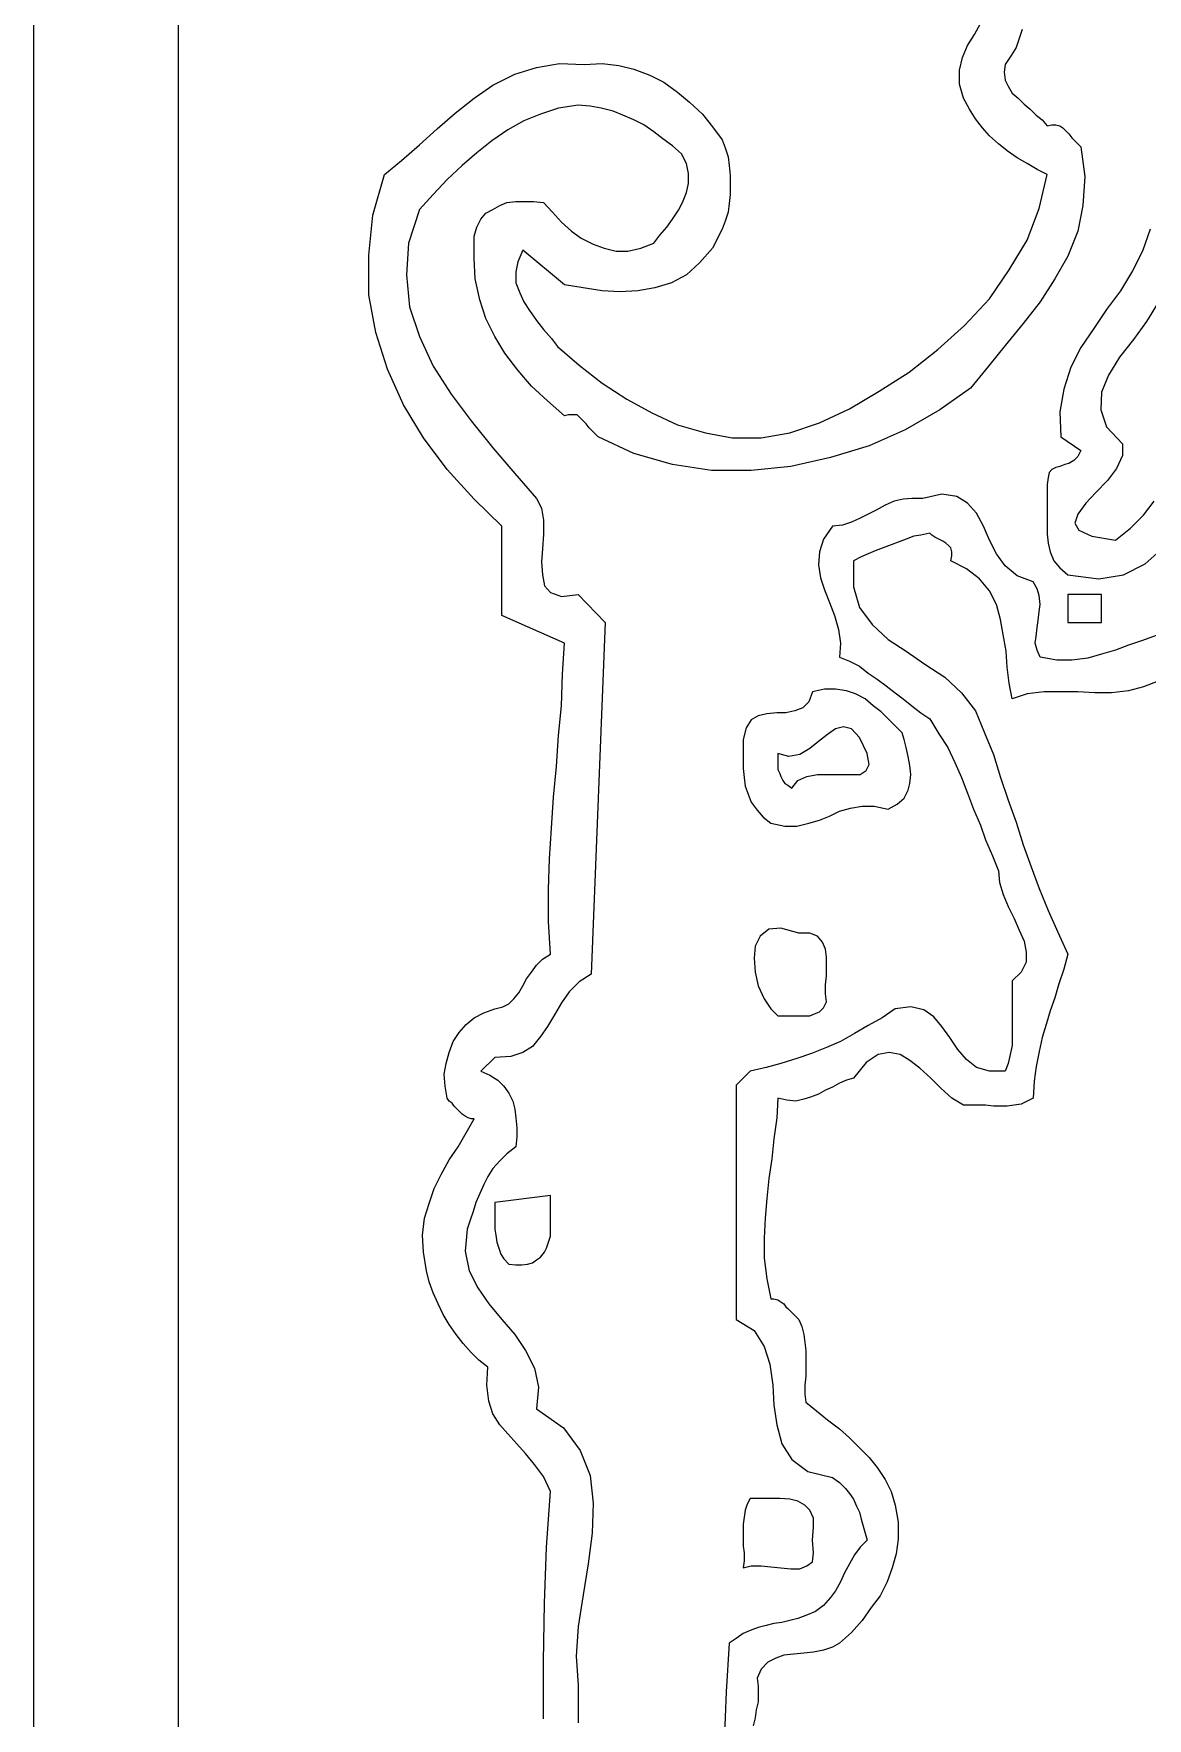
# Model space of a CAD drawing. Header units: millimetres. Extents: x -102 to 1947, y 0 to 1377.
# Drawn here: x 779 to 902.5, y 554.6 to 741.6 of the extents above; entities that cross this region are included whole.
import ezdxf

# ---------------------------------------------------------------- set-up
doc = ezdxf.new("R2010")
doc.units = ezdxf.units.MM
doc.layers.add('ceco.net 341', color=7, linetype='Continuous', lineweight=5)

# ---------------------------------------------------------------- blocks, each defined once
blk = doc.blocks.new('A$C00E300AF')
for p, q in [((-294.06, 782.78), (-295.83, 777.93)), ((-295.83, 777.93), (-298.03, 773.53)), ((-298.03, 773.53), (-300.67, 769.12)), ((-300.67, 769.12), (-303.76, 764.93)), ((-303.76, 764.93), (-306.62, 760.75)), ((-306.62, 760.75), (-309.49, 756.56)), ((-309.49, 756.56), (-311.69, 752.15)), ((-311.69, 752.15), (-313.23, 747.3)), ((-313.23, 747.3), (-314.12, 742.24)), ((-314.12, 742.24), (-313.9, 736.73)), ((-313.9, 736.73), (-309.49, 733.64)), ((-309.49, 733.64), (-310.15, 732.32)), ((-315.88, 729.45), (-316.54, 728.79)), ((-315, 729.9), (-315.88, 729.45)), ((-314.12, 730.12), (-315, 729.9)), ((-313.01, 730.56), (-314.12, 730.12)), ((-312.13, 730.78), (-313.01, 730.56)), ((-311.03, 731.44), (-312.13, 730.78)), ((-310.15, 732.32), (-311.03, 731.44)), ((-316.76, 727.69), (-316.98, 726.15)), ((-316.98, 726.15), (-316.98, 723.95)), ((-316.54, 728.79), (-316.76, 727.69)), ((-352.9, 721.52), (-354.88, 720.42)), ((-350.92, 722.4), (-352.9, 721.52)), ((-348.93, 722.84), (-350.92, 722.4)), ((-346.95, 723.06), (-348.93, 722.84)), ((-344.53, 723.06), (-346.95, 723.06)), ((-340.34, 723.95), (-344.53, 723.06)), ((-337.03, 723.5), (-340.34, 723.95)), ((-334.61, 721.96), (-337.03, 723.5)), ((-332.63, 719.76), (-334.61, 721.96)), ((-316.98, 723.95), (-316.98, 721.74)), ((-316.98, 721.74), (-316.98, 719.54)), ((-360.39, 717.78), (-362.38, 717.11)), ((-358.41, 718.66), (-360.39, 717.78)), ((-356.65, 719.54), (-358.41, 718.66)), ((-354.88, 720.42), (-356.65, 719.54)), ((-331.08, 716.89), (-332.63, 719.76)), ((-316.98, 719.54), (-316.98, 717.33)), ((-366.56, 714.03), (-367.44, 711.16)), ((-364.58, 716.89), (-366.56, 714.03)), ((-362.38, 717.11), (-364.58, 716.89)), ((-329.76, 713.81), (-331.08, 716.89)), ((-316.98, 717.33), (-316.98, 715.13)), ((-316.98, 715.13), (-316.76, 713.15)), ((-367.44, 711.16), (-367.66, 708.3)), ((-328.22, 710.72), (-329.76, 713.81)), ((-326.24, 708.08), (-328.22, 710.72)), ((-316.76, 713.15), (-316.32, 711.16)), ((-316.32, 711.16), (-315.44, 709.18)), ((-295.17, 708.52), (-291.2, 712.05)), ((-367.66, 708.3), (-367.22, 705.44)), ((-323.59, 705.88), (-326.24, 708.08)), ((-315.44, 709.18), (-314.12, 707.64)), ((-314.12, 707.64), (-312.35, 706.1)), ((-300.01, 706.1), (-295.17, 708.52)), ((-367.22, 705.44), (-366.34, 702.79)), ((-366.34, 702.79), (-365.24, 699.93)), ((-320.07, 704.55), (-323.59, 705.88)), ((-319.18, 703.01), (-320.07, 704.55)), ((-318.74, 701.47), (-319.18, 703.01)), ((-312.35, 706.1), (-305.52, 705.21)), ((-305.52, 705.21), (-300.01, 706.1)), ((-365.24, 699.93), (-364.14, 697.06)), ((-318.52, 699.49), (-318.74, 701.47)), ((-318.74, 697.94), (-318.52, 699.49)), ((-304.86, 701.69), (-312.35, 701.69)), ((-312.35, 701.69), (-312.35, 695.52)), ((-304.86, 695.52), (-304.86, 701.69)), ((-364.14, 697.06), (-363.26, 693.98)), ((-319.18, 694.42), (-318.96, 695.96)), ((-318.96, 695.96), (-318.74, 697.94)), ((-312.35, 695.52), (-304.86, 695.52)), ((-363.26, 693.98), (-362.82, 690.89)), ((-319.63, 690.89), (-319.4, 692.43)), ((-319.4, 692.43), (-319.18, 694.42)), ((-292.74, 692.65), (-295.83, 691.55)), ((-362.82, 690.89), (-363.04, 687.81)), ((-319.18, 689.35), (-319.63, 690.89)), ((-318.52, 687.81), (-319.18, 689.35)), ((-304.86, 688.47), (-307.95, 687.59)), ((-301.78, 689.35), (-304.86, 688.47)), ((-298.91, 690.45), (-301.78, 689.35)), ((-295.83, 691.55), (-298.91, 690.45)), ((-363.04, 687.81), (-360.83, 686.92)), ((-360.83, 686.92), (-358.63, 685.82)), ((-358.63, 685.82), (-356.65, 684.28)), ((-356.65, 684.28), (-354.66, 682.96)), ((-314.78, 687.15), (-318.52, 687.81)), ((-311.47, 687.15), (-314.78, 687.15)), ((-307.95, 687.59), (-311.47, 687.15)), ((-366.34, 680.75), (-368.99, 680.09)), ((-363.92, 680.75), (-366.34, 680.75)), ((-361.49, 680.31), (-363.92, 680.75)), ((-354.66, 682.96), (-352.68, 681.42)), ((-352.68, 681.42), (-350.7, 679.87)), ((-369.87, 677.89), (-371.19, 676.57)), ((-368.99, 680.09), (-369.87, 677.89)), ((-359.51, 679.65), (-361.49, 680.31)), ((-357.31, 678.55), (-359.51, 679.65)), ((-355.54, 677.01), (-357.31, 678.55)), ((-353.78, 675.69), (-355.54, 677.01)), ((-350.7, 679.87), (-348.93, 678.55)), ((-348.93, 678.55), (-346.95, 677.01)), ((-346.95, 677.01), (-344.97, 675.47)), ((-382.65, 673.92), (-383.75, 672.16)), ((-381.11, 674.8), (-382.65, 673.92)), ((-379.12, 675.25), (-381.11, 674.8)), ((-376.92, 675.47), (-379.12, 675.25)), ((-374.94, 675.47), (-376.92, 675.47)), ((-372.95, 675.91), (-374.94, 675.47)), ((-371.19, 676.57), (-372.95, 675.91)), ((-352.24, 674.14), (-353.78, 675.69)), ((-350.7, 672.6), (-352.24, 674.14)), ((-344.97, 675.47), (-342.98, 674.14)), ((-342.98, 674.14), (-341, 670.84)), ((-383.75, 672.16), (-384.41, 669.52)), ((-384.41, 669.52), (-384.41, 667.31)), ((-349.15, 671.06), (-350.7, 672.6)), ((-348.71, 669.52), (-349.15, 671.06)), ((-348.27, 667.75), (-348.71, 669.52)), ((-341, 670.84), (-339.02, 667.75)), ((-384.41, 667.31), (-384.41, 665.33)), ((-347.83, 665.77), (-348.27, 667.75)), ((-347.39, 663.79), (-347.83, 665.77)), ((-339.02, 667.75), (-337.47, 664.45)), ((-384.41, 665.33), (-384.41, 663.13)), ((-384.41, 663.13), (-384.19, 661.14)), ((-347.17, 661.8), (-347.39, 663.79)), ((-347.39, 659.82), (-347.17, 661.8)), ((-337.47, 664.45), (-335.93, 661.14)), ((-384.19, 661.14), (-383.97, 659.16)), ((-383.97, 659.16), (-383.31, 657.4)), ((-348.71, 656.51), (-347.83, 658.28)), ((-347.83, 658.28), (-347.39, 659.82)), ((-335.93, 661.14), (-334.61, 657.62)), ((-383.31, 657.4), (-382.65, 655.63)), ((-382.65, 655.63), (-381.33, 653.87)), ((-363.04, 653.65), (-360.61, 654.31)), ((-360.61, 654.31), (-357.97, 654.75)), ((-357.97, 654.75), (-355.32, 654.75)), ((-355.32, 654.75), (-352.24, 654.09)), ((-352.24, 654.09), (-350.26, 655.19)), ((-350.26, 655.19), (-348.71, 656.51)), ((-334.61, 657.62), (-333.29, 654.09)), ((-381.33, 653.87), (-380, 652.33)), ((-380, 652.33), (-378.24, 651.01)), ((-378.24, 651.01), (-375.16, 650.34)), ((-372.51, 650.34), (-369.87, 651.01)), ((-369.87, 651.01), (-367.44, 651.67)), ((-367.44, 651.67), (-365.24, 652.55)), ((-365.24, 652.55), (-363.04, 653.65)), ((-333.29, 654.09), (-331.75, 650.56)), ((-331.75, 650.56), (-330.64, 647.26)), ((-375.16, 650.34), (-372.51, 650.34)), ((-330.64, 647.26), (-329.1, 643.73)), ((-329.1, 643.73), (-327.78, 640.43)), ((-327.78, 640.43), (-327.56, 637.78)), ((-327.56, 637.78), (-326.68, 635.14)), ((-326.68, 635.14), (-325.58, 632.5)), ((-325.58, 632.5), (-324.25, 629.85)), ((-324.25, 629.85), (-323.15, 627.21)), ((-380.67, 625.88), (-381.77, 623.68)), ((-378.68, 627.43), (-380.67, 625.88)), ((-376.04, 627.65), (-378.68, 627.43)), ((-372.07, 626.55), (-376.04, 627.65)), ((-369.65, 626.55), (-372.07, 626.55)), ((-367.88, 625.88), (-369.65, 626.55)), ((-366.78, 624.56), (-367.88, 625.88)), ((-366.12, 623.02), (-366.78, 624.56)), ((-323.15, 627.21), (-322.05, 624.78)), ((-322.05, 624.78), (-321.61, 622.36)), ((-381.77, 623.68), (-381.99, 621.04)), ((-381.99, 621.04), (-381.77, 617.95)), ((-365.9, 621.26), (-366.12, 623.02)), ((-365.9, 619.27), (-365.9, 621.26)), ((-321.61, 622.36), (-321.61, 620.15)), ((-381.77, 617.95), (-381.11, 614.87)), ((-366.12, 615.09), (-365.9, 617.07)), ((-365.9, 617.07), (-365.9, 619.27)), ((-322.71, 617.95), (-324.69, 615.97)), ((-321.61, 620.15), (-322.71, 617.95)), ((-381.11, 614.87), (-379.78, 612)), ((-366.12, 613.1), (-366.12, 615.09)), ((-365.9, 611.34), (-366.12, 613.1)), ((-324.69, 615.97), (-324.69, 613.98)), ((-324.69, 613.98), (-324.69, 611.78)), ((-379.78, 612), (-378.24, 609.8)), ((-378.24, 609.8), (-376.7, 608.26)), ((-367.44, 609.14), (-366.56, 610.02)), ((-366.56, 610.02), (-365.9, 611.34)), ((-350.7, 609.8), (-353.56, 607.81)), ((-347.17, 610.24), (-350.7, 609.8)), ((-344.31, 609.58), (-347.17, 610.24)), ((-342.1, 608.03), (-344.31, 609.58)), ((-324.69, 611.78), (-324.69, 609.8)), ((-324.69, 609.8), (-324.69, 607.59)), ((-376.7, 608.26), (-375.6, 608.26)), ((-375.6, 608.26), (-374.28, 608.26)), ((-374.28, 608.26), (-373.17, 608.26)), ((-373.17, 608.26), (-371.85, 608.26)), ((-371.85, 608.26), (-370.75, 608.26)), ((-370.75, 608.26), (-369.65, 608.26)), ((-369.65, 608.26), (-368.55, 608.7)), ((-368.55, 608.7), (-367.44, 609.14)), ((-356.65, 606.05), (-359.73, 604.29)), ((-353.56, 607.81), (-356.65, 606.05)), ((-340.34, 605.83), (-342.1, 608.03)), ((-338.58, 603.41), (-340.34, 605.83)), ((-324.69, 607.59), (-324.69, 605.61)), ((-324.69, 605.61), (-324.69, 603.63)), ((-362.82, 602.53), (-365.9, 601.2)), ((-359.73, 604.29), (-362.82, 602.53)), ((-336.81, 600.76), (-338.58, 603.41)), ((-324.69, 603.63), (-324.69, 601.64)), ((-372.51, 598.78), (-376.04, 597.68)), ((-369.21, 599.88), (-372.51, 598.78)), ((-365.9, 601.2), (-369.21, 599.88)), ((-334.83, 598.56), (-336.81, 600.76)), ((-332.63, 596.8), (-334.83, 598.56)), ((-325.13, 599.66), (-325.58, 597.68)), ((-324.69, 601.64), (-325.13, 599.66)), ((-382.87, 595.92), (-385.95, 592.83)), ((-379.34, 596.8), (-382.87, 595.92)), ((-376.04, 597.68), (-379.34, 596.8)), ((-329.76, 595.92), (-332.63, 596.8)), ((-326.24, 595.92), (-329.76, 595.92)), ((-325.58, 597.68), (-326.24, 595.92)), ((-385.95, 592.83), (-385.95, 540.82)), ((-427.16, 568.37), (-439.5, 566.83)), ((-427.16, 559.33), (-427.16, 568.37)), ((-439.5, 566.83), (-439.5, 565.28)), ((-439.5, 565.28), (-439.5, 563.96)), ((-439.5, 563.96), (-439.5, 562.42)), ((-439.5, 562.42), (-439.5, 560.88)), ((-439.5, 560.88), (-439.28, 559.56)), ((-439.28, 559.56), (-439.06, 558.01)), ((-439.06, 558.01), (-438.62, 556.69)), ((-428.04, 556.69), (-427.6, 558.01)), ((-427.6, 558.01), (-427.16, 559.33)), ((-438.62, 556.69), (-438.18, 555.37)), ((-438.18, 555.37), (-437.52, 554.27)), ((-437.52, 554.27), (-436.42, 553.16)), ((-432.23, 553.16), (-431.13, 553.39)), ((-431.13, 553.39), (-430.25, 554.05)), ((-430.25, 554.05), (-429.37, 554.71)), ((-429.37, 554.71), (-428.48, 555.81)), ((-428.48, 555.81), (-428.04, 556.69)), ((-436.42, 553.16), (-434.87, 552.94)), ((-434.87, 552.94), (-433.55, 552.94)), ((-433.55, 552.94), (-432.23, 553.16)), ((-385.95, 540.82), (-381.99, 538.4)), ((-381.99, 538.4), (-379.78, 534.87)), ((-379.78, 534.87), (-378.46, 530.91)), ((-378.46, 530.91), (-377.8, 526.28)), ((-377.8, 526.28), (-377.58, 521.87)), ((-377.58, 521.87), (-376.92, 517.47)), ((-376.92, 517.47), (-375.82, 513.28)), ((-375.82, 513.28), (-373.61, 509.75)), ((-373.61, 509.75), (-370.09, 507.11)), ((-370.09, 507.11), (-364.58, 505.79)), ((-364.58, 505.79), (-363.04, 504.69)), ((-363.04, 504.69), (-361.71, 503.36)), ((-382.87, 501.16), (-383.53, 499.84)), ((-380.67, 501.16), (-382.87, 501.16)), ((-378.24, 501.16), (-380.67, 501.16)), ((-376.26, 501.16), (-378.24, 501.16)), ((-374.05, 500.94), (-376.26, 501.16)), ((-372.29, 500.5), (-374.05, 500.94)), ((-361.71, 503.36), (-360.83, 502.26)), ((-360.83, 502.26), (-359.95, 500.94)), ((-359.95, 500.94), (-359.29, 499.4)), ((-383.97, 498.51), (-384.19, 496.97)), ((-383.53, 499.84), (-383.97, 498.51)), ((-370.75, 499.62), (-372.29, 500.5)), ((-369.65, 498.51), (-370.75, 499.62)), ((-368.77, 496.75), (-369.65, 498.51)), ((-359.29, 499.4), (-358.63, 498.07)), ((-358.63, 498.07), (-358.19, 496.53)), ((-384.19, 496.97), (-384.41, 495.43)), ((-384.41, 495.43), (-384.41, 493.89)), ((-384.41, 493.89), (-384.41, 492.12)), ((-368.99, 491.9), (-368.77, 494.77)), ((-368.77, 494.77), (-368.77, 496.75)), ((-358.19, 496.53), (-357.75, 494.99)), ((-357.75, 494.99), (-357.31, 493.45)), ((-357.31, 493.45), (-356.87, 491.9)), ((-384.41, 492.12), (-384.41, 490.58)), ((-384.41, 490.58), (-384.19, 489.04)), ((-368.77, 489.04), (-368.99, 491.9)), ((-358.41, 490.36), (-359.73, 488.6)), ((-356.87, 491.9), (-358.41, 490.36)), ((-384.19, 487.28), (-384.41, 485.73)), ((-384.41, 485.73), (-382.65, 486.17)), ((-384.19, 489.04), (-384.19, 487.28)), ((-382.65, 486.17), (-380.45, 486.17)), ((-380.45, 486.17), (-378.24, 485.95)), ((-371.85, 485.51), (-370.31, 486.17)), ((-370.31, 486.17), (-368.99, 487.06)), ((-368.99, 487.06), (-368.77, 489.04)), ((-360.83, 486.62), (-361.93, 484.63)), ((-359.73, 488.6), (-360.83, 486.62)), ((-378.24, 485.95), (-376.04, 485.73)), ((-376.04, 485.73), (-373.83, 485.51)), ((-373.83, 485.51), (-371.85, 485.51)), ((-362.82, 482.65), (-363.92, 480.67)), ((-361.93, 484.63), (-362.82, 482.65)), ((-365.02, 479.12), (-366.56, 477.36)), ((-363.92, 480.67), (-365.02, 479.12)), ((-370.53, 475.16), (-372.29, 474.5)), ((-368.33, 476.04), (-370.53, 475.16)), ((-366.56, 477.36), (-368.33, 476.04)), ((-384.41, 471.19), (-385.95, 470.09)), ((-382.87, 471.85), (-384.41, 471.19)), ((-381.11, 472.51), (-382.87, 471.85)), ((-379.34, 472.95), (-381.11, 472.51)), ((-377.58, 473.39), (-379.34, 472.95)), ((-375.82, 473.61), (-377.58, 473.39)), ((-374.05, 474.05), (-375.82, 473.61)), ((-372.29, 474.5), (-374.05, 474.05)), ((-387.5, 468.99), (-388.16, 458.19)), ((-385.95, 470.09), (-387.5, 468.99)), ((-388.16, 458.19), (-388.6, 446.95))]:
    blk.add_line(p, q)
at = {"layer": 'ceco.net 341'}
for p, q in [((-333.07, 825.97), (-331.75, 828.4)), ((-322.49, 827.08), (-323.15, 825.09)), ((-335.71, 820.91), (-334.61, 823.55)), ((-334.61, 823.55), (-333.07, 825.97)), ((-323.81, 823.11), (-324.91, 821.35)), ((-323.15, 825.09), (-323.81, 823.11)), ((-435.1, 817.16), (-430.25, 818.7)), ((-430.25, 818.7), (-425.18, 819.58)), ((-425.18, 819.58), (-419.67, 819.36)), ((-419.67, 819.36), (-415.7, 819.58)), ((-415.7, 819.58), (-411.96, 819.14)), ((-411.96, 819.14), (-408.65, 818.26)), ((-336.37, 818.04), (-335.71, 820.91)), ((-326.24, 819.36), (-326.46, 817.6)), ((-324.91, 821.35), (-326.24, 819.36)), ((-439.94, 814.73), (-435.1, 817.16)), ((-408.65, 818.26), (-405.13, 816.94)), ((-405.13, 816.94), (-402.04, 815.4)), ((-402.04, 815.4), (-398.96, 813.19)), ((-336.37, 814.96), (-336.37, 818.04)), ((-335.49, 811.87), (-336.37, 814.96)), ((-326.46, 817.6), (-326.24, 815.84)), ((-326.24, 815.84), (-325.58, 814.51)), ((-448.32, 808.56), (-444.13, 811.87)), ((-444.13, 811.87), (-439.94, 814.73)), ((-398.96, 813.19), (-396.31, 810.99)), ((-334.17, 809.45), (-335.49, 811.87)), ((-325.58, 814.51), (-324.69, 812.97)), ((-324.69, 812.97), (-323.37, 811.87)), ((-323.37, 811.87), (-322.05, 810.55)), ((-452.28, 805.04), (-448.32, 808.56)), ((-429.37, 808.34), (-433.11, 806.8)), ((-425.4, 809.67), (-429.37, 808.34)), ((-420.99, 810.33), (-425.4, 809.67)), ((-418.35, 810.11), (-420.99, 810.33)), ((-415.92, 809.67), (-418.35, 810.11)), ((-413.28, 809.01), (-415.92, 809.67)), ((-411.08, 808.12), (-413.28, 809.01)), ((-408.65, 807.02), (-411.08, 808.12)), ((-396.31, 810.99), (-393.45, 808.34)), ((-393.45, 808.34), (-391.24, 805.48)), ((-332.85, 807.24), (-334.17, 809.45)), ((-322.05, 810.55), (-320.73, 809.45)), ((-320.73, 809.45), (-319.4, 808.12)), ((-319.4, 808.12), (-318.08, 807.02)), ((-456.25, 801.51), (-452.28, 805.04)), ((-436.64, 804.82), (-440.16, 802.39)), ((-433.11, 806.8), (-436.64, 804.82)), ((-406.45, 805.92), (-408.65, 807.02)), ((-404.24, 804.38), (-406.45, 805.92)), ((-402.26, 802.84), (-404.24, 804.38)), ((-391.24, 805.48), (-389.04, 802.61)), ((-331.3, 805.26), (-332.85, 807.24)), ((-329.76, 803.5), (-331.3, 805.26)), ((-318.08, 807.02), (-316.98, 805.7)), ((-316.98, 805.7), (-315.88, 805.92)), ((-315.88, 805.92), (-315, 805.92)), ((-315, 805.92), (-314.12, 805.7)), ((-314.12, 805.7), (-313.46, 805.26)), ((-313.46, 805.26), (-312.79, 804.6)), ((-312.79, 804.6), (-312.13, 803.94)), ((-312.13, 803.94), (-311.47, 803.06)), ((-460.22, 797.99), (-456.25, 801.51)), ((-440.16, 802.39), (-443.47, 799.75)), ((-400.06, 801.29), (-402.26, 802.84)), ((-398.07, 799.53), (-400.06, 801.29)), ((-389.04, 802.61), (-388.38, 800.85)), ((-388.38, 800.85), (-387.72, 798.87)), ((-327.78, 801.73), (-329.76, 803.5)), ((-325.8, 800.19), (-327.78, 801.73)), ((-323.59, 798.65), (-325.8, 800.19)), ((-311.47, 803.06), (-310.81, 802.39)), ((-310.81, 802.39), (-310.15, 801.73)), ((-310.15, 801.73), (-309.49, 801.07)), ((-309.49, 801.07), (-308.61, 794.46)), ((-463.96, 794.9), (-460.22, 797.99)), ((-446.77, 796.89), (-450.08, 793.8)), ((-443.47, 799.75), (-446.77, 796.89)), ((-396.97, 797.33), (-398.07, 799.53)), ((-396.53, 795.12), (-396.97, 797.33)), ((-387.72, 798.87), (-387.5, 796.89)), ((-387.5, 796.89), (-387.28, 794.68)), ((-321.39, 797.33), (-323.59, 798.65)), ((-319.18, 796), (-321.39, 797.33)), ((-466.61, 785.87), (-463.96, 794.9)), ((-450.08, 793.8), (-453.16, 790.5)), ((-396.97, 790.94), (-396.53, 792.92)), ((-396.53, 792.92), (-396.53, 795.12)), ((-387.28, 794.68), (-387.28, 792.7)), ((-387.28, 792.7), (-387.28, 790.5)), ((-316.98, 794.9), (-319.18, 796)), ((-318.74, 787.41), (-316.98, 794.9)), ((-308.61, 794.46), (-309.05, 788.07)), ((-453.16, 790.5), (-456.25, 787.19)), ((-436.86, 788.73), (-434.87, 788.95)), ((-434.87, 788.95), (-432.89, 788.95)), ((-432.89, 788.95), (-430.91, 788.95)), ((-430.91, 788.95), (-428.7, 788.73)), ((-397.85, 788.73), (-396.97, 790.94)), ((-387.28, 790.5), (-387.5, 788.51)), ((-467.49, 777.05), (-466.61, 785.87)), ((-456.25, 787.19), (-458.67, 779.7)), ((-442.59, 784.99), (-441.49, 786.31)), ((-441.49, 786.31), (-439.94, 787.19)), ((-439.94, 787.19), (-438.4, 788.07)), ((-438.4, 788.07), (-436.86, 788.73)), ((-428.7, 788.73), (-426.72, 786.53)), ((-426.72, 786.53), (-424.74, 784.32)), ((-400.06, 784.99), (-398.74, 786.97)), ((-398.74, 786.97), (-397.85, 788.73)), ((-387.72, 786.53), (-388.38, 784.55)), ((-387.5, 788.51), (-387.72, 786.53)), ((-321.39, 780.36), (-318.74, 787.41)), ((-309.05, 788.07), (-310.15, 782.34)), ((-444.13, 781.24), (-443.47, 783.22)), ((-443.47, 783.22), (-442.59, 784.99)), ((-424.74, 784.32), (-422.53, 782.34)), ((-422.53, 782.34), (-420.33, 780.8)), ((-404.24, 779.7), (-402.92, 781.46)), ((-402.92, 781.46), (-401.38, 783.22)), ((-401.38, 783.22), (-400.06, 784.99)), ((-389.04, 782.78), (-391.24, 778.6)), ((-388.38, 784.55), (-389.04, 782.78)), ((-310.15, 782.34), (-312.35, 776.83)), ((-458.67, 779.7), (-459.11, 772.65)), ((-444.13, 776.39), (-444.13, 781.24)), ((-433.33, 778.15), (-434.43, 775.51)), ((-424.08, 770.44), (-433.33, 778.15)), ((-420.33, 780.8), (-417.69, 779.48)), ((-417.69, 779.48), (-415.26, 778.6)), ((-415.26, 778.6), (-412.62, 777.93)), ((-412.62, 777.93), (-409.97, 777.93)), ((-409.97, 777.93), (-407.11, 778.6)), ((-407.11, 778.6), (-404.24, 779.7)), ((-391.24, 778.6), (-394.11, 775.29)), ((-325.35, 773.75), (-321.39, 780.36)), ((-467.49, 768.24), (-467.49, 777.05)), ((-443.91, 771.76), (-444.13, 776.39)), ((-434.43, 775.51), (-434.87, 773.31)), ((-394.11, 775.29), (-396.97, 772.65)), ((-312.35, 776.83), (-315.22, 771.76)), ((-459.11, 772.65), (-458.45, 765.59)), ((-442.81, 767.14), (-443.91, 771.76)), ((-434.87, 773.31), (-434.87, 770.88)), ((-434.87, 770.88), (-433.99, 768.68)), ((-419.89, 769.78), (-424.08, 770.44)), ((-400.28, 770.88), (-404.02, 769.78)), ((-396.97, 772.65), (-400.28, 770.88)), ((-329.76, 767.36), (-325.35, 773.75)), ((-315.22, 771.76), (-318.52, 766.7)), ((-465.95, 759.86), (-467.49, 768.24)), ((-441.49, 762.95), (-442.81, 767.14)), ((-433.99, 768.68), (-433.11, 766.7)), ((-433.11, 766.7), (-431.79, 764.71)), ((-415.7, 769.12), (-419.89, 769.78)), ((-411.74, 768.9), (-415.7, 769.12)), ((-407.77, 769.12), (-411.74, 768.9)), ((-404.02, 769.78), (-407.77, 769.12)), ((-335.27, 761.41), (-329.76, 767.36)), ((-318.52, 766.7), (-322.27, 761.85)), ((-292.3, 766.48), (-294.94, 762.29)), ((-458.45, 765.59), (-456.25, 758.98)), ((-439.5, 758.98), (-441.49, 762.95)), ((-431.79, 764.71), (-430.25, 762.51)), ((-463.3, 751.71), (-465.95, 759.86)), ((-456.25, 758.98), (-453.16, 752.37)), ((-437.3, 755.24), (-439.5, 758.98)), ((-430.25, 762.51), (-428.7, 760.53)), ((-428.7, 760.53), (-426.94, 758.54)), ((-341.22, 756.12), (-335.27, 761.41)), ((-322.27, 761.85), (-326.24, 757)), ((-294.94, 762.29), (-297.81, 758.32)), ((-434.43, 751.49), (-437.3, 755.24)), ((-426.94, 758.54), (-425.62, 756.78)), ((-425.62, 756.78), (-420.77, 752.59)), ((-347.61, 751.05), (-341.22, 756.12)), ((-326.24, 757), (-329.98, 752.37)), ((-297.81, 758.32), (-300.89, 754.36)), ((-459.78, 743.78), (-463.3, 751.71)), ((-453.16, 752.37), (-449.2, 746.2)), ((-431.35, 747.97), (-434.43, 751.49)), ((-420.77, 752.59), (-415.7, 748.63)), ((-329.98, 752.37), (-333.95, 747.52)), ((-300.89, 754.36), (-303.32, 750.39)), ((-427.82, 744.66), (-431.35, 747.97)), ((-415.7, 748.63), (-410.19, 745.1)), ((-354.22, 746.86), (-347.61, 751.05)), ((-303.32, 750.39), (-304.86, 746.64)), ((-449.2, 746.2), (-444.79, 740.25)), ((-424.08, 741.35), (-427.82, 744.66)), ((-410.19, 745.1), (-404.69, 742.02)), ((-360.83, 742.9), (-354.22, 746.86)), ((-333.95, 747.52), (-340.78, 742.68)), ((-304.86, 746.64), (-305.08, 742.68)), ((-455.37, 736.51), (-459.78, 743.78)), ((-444.79, 740.25), (-439.94, 734.3)), ((-423.2, 741.57), (-424.08, 741.35)), ((-422.09, 741.57), (-423.2, 741.57)), ((-421.21, 741.57), (-422.09, 741.57)), ((-420.55, 740.91), (-421.21, 741.57)), ((-419.89, 740.25), (-420.55, 740.91)), ((-419.23, 739.59), (-419.89, 740.25)), ((-404.69, 742.02), (-398.96, 739.37)), ((-367.44, 739.81), (-360.83, 742.9)), ((-340.78, 742.68), (-348.49, 738.27)), ((-305.08, 742.68), (-303.76, 738.93)), ((-450.08, 729.45), (-455.37, 736.51)), ((-418.57, 738.71), (-419.23, 739.59)), ((-417.91, 738.05), (-418.57, 738.71)), ((-417.25, 737.39), (-417.91, 738.05)), ((-416.58, 736.73), (-417.25, 737.39)), ((-408.65, 732.98), (-416.58, 736.73)), ((-398.96, 739.37), (-392.79, 737.61)), ((-392.79, 737.61), (-386.84, 736.51)), ((-386.84, 736.51), (-380.45, 736.51)), ((-380.45, 736.51), (-374.05, 737.61)), ((-374.05, 737.61), (-367.44, 739.81)), ((-348.49, 738.27), (-356.43, 734.74)), ((-303.76, 738.93), (-300.23, 735.18)), ((-439.94, 734.3), (-435.1, 728.57)), ((-400.06, 730.56), (-408.65, 732.98)), ((-356.43, 734.74), (-365.02, 732.1)), ((-300.23, 735.18), (-300.23, 732.54)), ((-444.13, 722.84), (-450.08, 729.45)), ((-391.46, 729.23), (-400.06, 730.56)), ((-382.65, 729.23), (-391.46, 729.23)), ((-373.83, 730.12), (-382.65, 729.23)), ((-365.02, 732.1), (-373.83, 730.12)), ((-301.56, 729.68), (-303.54, 727.03)), ((-300.23, 732.54), (-301.56, 729.68)), ((-435.1, 728.57), (-430.25, 723.06)), ((-303.54, 727.03), (-306.18, 724.39)), ((-437.96, 716.89), (-444.13, 722.84)), ((-430.25, 723.06), (-429.15, 720.86)), ((-308.39, 721.96), (-310.15, 719.54)), ((-306.18, 724.39), (-308.39, 721.96)), ((-295.61, 719.32), (-293.18, 722.4)), ((-429.15, 720.86), (-428.7, 718.22)), ((-428.7, 718.22), (-428.7, 715.13)), ((-310.15, 719.54), (-310.81, 717.56)), ((-298.47, 716.45), (-295.61, 719.32)), ((-437.96, 697.06), (-437.96, 716.89)), ((-428.7, 715.13), (-428.93, 711.83)), ((-348.27, 714.03), (-350.04, 713.37)), ((-346.51, 714.69), (-348.27, 714.03)), ((-344.97, 714.91), (-346.51, 714.69)), ((-342.98, 715.35), (-344.97, 714.91)), ((-342.54, 714.91), (-342.98, 715.35)), ((-341.88, 714.47), (-342.54, 714.91)), ((-341, 714.03), (-341.88, 714.47)), ((-340.12, 713.59), (-341, 714.03)), ((-310.81, 717.56), (-309.93, 716.01)), ((-309.93, 716.01), (-307.06, 714.69)), ((-307.06, 714.69), (-301.78, 713.81)), ((-301.78, 713.81), (-298.47, 716.45)), ((-428.93, 711.83), (-429.15, 708.96)), ((-356.65, 710.72), (-358.19, 710.06)), ((-355.1, 711.38), (-356.65, 710.72)), ((-353.34, 712.05), (-355.1, 711.38)), ((-351.58, 712.71), (-353.34, 712.05)), ((-350.04, 713.37), (-351.58, 712.71)), ((-339.46, 713.15), (-340.12, 713.59)), ((-338.8, 712.49), (-339.46, 713.15)), ((-338.36, 712.05), (-338.8, 712.49)), ((-338.14, 711.16), (-338.36, 712.05)), ((-338.36, 709.18), (-338.14, 710.28)), ((-338.14, 710.28), (-338.14, 711.16)), ((-429.15, 708.96), (-428.93, 706.1)), ((-358.19, 710.06), (-359.95, 709.18)), ((-359.95, 709.18), (-359.95, 703.45)), ((-334.83, 707.42), (-338.36, 709.18)), ((-331.97, 705.21), (-334.83, 707.42)), ((-428.93, 706.1), (-428.48, 703.67)), ((-428.48, 703.67), (-427.16, 702.13)), ((-359.95, 703.45), (-358.63, 698.82)), ((-329.76, 702.57), (-331.97, 705.21)), ((-427.16, 702.13), (-424.74, 701.25)), ((-424.74, 701.25), (-420.99, 701.69)), ((-420.99, 701.69), (-415.04, 695.52)), ((-328.22, 699.49), (-329.76, 702.57)), ((-327.34, 696.18), (-328.22, 699.49)), ((-424.08, 690.89), (-437.96, 697.06)), ((-415.04, 695.52), (-418.13, 617.51)), ((-358.63, 698.82), (-355.76, 695.08)), ((-326.68, 692.87), (-327.34, 696.18)), ((-355.76, 695.08), (-352.24, 691.77)), ((-352.24, 691.77), (-348.27, 689.13)), ((-326.02, 689.13), (-326.68, 692.87)), ((-424.52, 684.06), (-424.08, 690.89)), ((-348.27, 689.13), (-344.09, 686.26)), ((-325.8, 685.6), (-326.02, 689.13)), ((-344.09, 686.26), (-339.68, 683.4)), ((-325.35, 682.08), (-325.8, 685.6)), ((-424.74, 677.01), (-424.52, 684.06)), ((-339.68, 683.4), (-335.93, 679.87)), ((-324.69, 678.55), (-325.35, 682.08)), ((-295.61, 681.2), (-298.91, 680.31)), ((-292.3, 682.52), (-295.61, 681.2)), ((-425.4, 670.4), (-424.74, 677.01)), ((-335.93, 679.87), (-332.85, 675.91)), ((-321.39, 679.65), (-324.69, 678.55)), ((-317.64, 680.09), (-321.39, 679.65)), ((-313.9, 680.09), (-317.64, 680.09)), ((-310.15, 680.09), (-313.9, 680.09)), ((-306.4, 679.87), (-310.15, 680.09)), ((-302.66, 679.87), (-306.4, 679.87)), ((-298.91, 680.31), (-302.66, 679.87)), ((-332.85, 675.91), (-330.86, 671.06)), ((-425.84, 663.57), (-425.4, 670.4)), ((-365.68, 670.62), (-367.66, 669.08)), ((-363.92, 671.94), (-365.68, 670.62)), ((-362.16, 672.38), (-363.92, 671.94)), ((-360.39, 671.94), (-362.16, 672.38)), ((-358.63, 669.96), (-360.39, 671.94)), ((-356.87, 666.43), (-358.63, 669.96)), ((-330.86, 671.06), (-328.88, 666.21)), ((-374.28, 665.77), (-376.7, 666.43)), ((-376.7, 666.43), (-376.7, 665.33)), ((-371.85, 666.21), (-374.28, 665.77)), ((-369.65, 667.53), (-371.85, 666.21)), ((-367.66, 669.08), (-369.65, 667.53)), ((-356.43, 664.01), (-356.87, 666.43)), ((-328.88, 666.21), (-327.34, 661.14)), ((-426.5, 656.74), (-425.84, 663.57)), ((-376.7, 665.33), (-376.7, 664.67)), ((-376.7, 664.67), (-376.7, 663.79)), ((-376.7, 663.79), (-376.7, 662.91)), ((-376.7, 662.91), (-376.26, 662.02)), ((-376.26, 662.02), (-376.04, 661.36)), ((-370.31, 661.36), (-367.88, 661.8)), ((-367.88, 661.8), (-365.24, 661.8)), ((-365.24, 661.8), (-362.6, 661.8)), ((-362.6, 661.8), (-360.17, 661.8)), ((-360.17, 661.8), (-358.41, 661.8)), ((-358.41, 661.8), (-357.09, 662.68)), ((-357.09, 662.68), (-356.43, 664.01)), ((-376.04, 661.36), (-375.6, 660.48)), ((-375.6, 660.48), (-375.16, 659.82)), ((-375.16, 659.82), (-374.5, 659.38)), ((-374.5, 659.38), (-373.61, 658.72)), ((-373.61, 658.72), (-372.29, 660.48)), ((-372.29, 660.48), (-370.31, 661.36)), ((-327.34, 661.14), (-325.58, 656.07)), ((-426.94, 649.9), (-426.5, 656.74)), ((-325.58, 656.07), (-323.81, 651.23)), ((-323.81, 651.23), (-322.27, 646.16)), ((-427.38, 643.07), (-426.94, 649.9)), ((-427.6, 636.24), (-427.38, 643.07)), ((-322.27, 646.16), (-320.51, 641.31)), ((-320.51, 641.31), (-318.74, 636.46)), ((-427.6, 629.19), (-427.6, 636.24)), ((-318.74, 636.46), (-316.76, 631.61)), ((-427.16, 621.92), (-427.6, 629.19)), ((-316.76, 631.61), (-314.56, 626.77)), ((-314.56, 626.77), (-312.35, 621.92)), ((-430.25, 619.49), (-428.93, 620.82)), ((-428.93, 620.82), (-427.16, 621.92)), ((-312.35, 621.92), (-313.23, 618.61)), ((-432.45, 616.41), (-431.35, 617.95)), ((-431.35, 617.95), (-430.25, 619.49)), ((-418.13, 617.51), (-420.77, 615.75)), ((-313.23, 618.61), (-314.34, 615.31)), ((-435.32, 612), (-434.21, 613.32)), ((-434.21, 613.32), (-433.33, 614.87)), ((-433.33, 614.87), (-432.45, 616.41)), ((-422.98, 613.54), (-424.74, 611.12)), ((-420.77, 615.75), (-422.98, 613.54)), ((-314.34, 615.31), (-315.22, 612.22)), ((-441.93, 608.92), (-439.5, 609.8)), ((-439.5, 609.8), (-437.74, 610.24)), ((-437.74, 610.24), (-436.42, 610.9)), ((-436.42, 610.9), (-435.32, 612)), ((-424.74, 611.12), (-426.28, 608.48)), ((-316.32, 609.36), (-317.2, 606.27)), ((-315.22, 612.22), (-316.32, 609.36)), ((-447.44, 604.51), (-445.89, 606.27)), ((-445.89, 606.27), (-444.13, 607.81)), ((-444.13, 607.81), (-441.93, 608.92)), ((-427.82, 605.83), (-429.37, 603.63)), ((-426.28, 608.48), (-427.82, 605.83)), ((-317.2, 606.27), (-318.08, 603.41)), ((-449.64, 600.1), (-448.76, 602.53)), ((-448.76, 602.53), (-447.44, 604.51)), ((-429.37, 603.63), (-431.13, 601.42)), ((-318.08, 603.41), (-318.74, 600.32)), ((-450.3, 597.68), (-449.64, 600.1)), ((-439.5, 599), (-442.59, 595.92)), ((-435.98, 599.22), (-439.5, 599)), ((-433.33, 600.1), (-435.98, 599.22)), ((-431.13, 601.42), (-433.33, 600.1)), ((-354.44, 599.66), (-357.09, 597.9)), ((-352.02, 600.1), (-354.44, 599.66)), ((-349.59, 599.66), (-352.02, 600.1)), ((-347.39, 598.34), (-349.59, 599.66)), ((-345.19, 596.58), (-347.39, 598.34)), ((-318.74, 600.32), (-319.4, 597.02)), ((-450.74, 595.25), (-450.3, 597.68)), ((-450.52, 592.61), (-450.74, 595.25)), ((-442.59, 595.92), (-440.6, 595.03)), ((-440.6, 595.03), (-438.84, 593.93)), ((-359.95, 594.37), (-361.49, 593.93)), ((-357.09, 597.9), (-359.95, 594.37)), ((-342.76, 594.37), (-345.19, 596.58)), ((-340.56, 592.17), (-342.76, 594.37)), ((-319.4, 597.02), (-319.85, 593.71)), ((-450.08, 589.97), (-450.52, 592.61)), ((-438.84, 593.93), (-437.52, 592.61)), ((-437.52, 592.61), (-436.42, 591.07)), ((-436.42, 591.07), (-435.54, 589.3)), ((-367.66, 590.85), (-369.43, 590.19)), ((-366.12, 591.73), (-367.66, 590.85)), ((-364.58, 592.39), (-366.12, 591.73)), ((-363.04, 593.27), (-364.58, 592.39)), ((-361.49, 593.93), (-363.04, 593.27)), ((-338.14, 589.97), (-340.56, 592.17)), ((-319.85, 593.71), (-320.07, 589.97)), ((-449.64, 589.3), (-450.08, 589.97)), ((-448.98, 588.86), (-449.64, 589.3)), ((-448.54, 588.2), (-448.98, 588.86)), ((-447.88, 587.54), (-448.54, 588.2)), ((-447.44, 587.1), (-447.88, 587.54)), ((-446.77, 586.44), (-447.44, 587.1)), ((-435.54, 589.3), (-435.1, 587.54)), ((-435.1, 587.54), (-434.87, 585.56)), ((-376.7, 589.97), (-376.92, 585.56)), ((-374.72, 589.52), (-376.7, 589.97)), ((-372.73, 589.3), (-374.72, 589.52)), ((-370.97, 589.74), (-372.73, 589.3)), ((-369.43, 590.19), (-370.97, 589.74)), ((-335.49, 588.42), (-338.14, 589.97)), ((-333.95, 588.42), (-335.49, 588.42)), ((-332.19, 588.42), (-333.95, 588.42)), ((-330.64, 588.42), (-332.19, 588.42)), ((-328.88, 588.2), (-330.64, 588.42)), ((-327.34, 588.2), (-328.88, 588.2)), ((-325.8, 588.2), (-327.34, 588.2)), ((-324.25, 588.42), (-325.8, 588.2)), ((-322.71, 588.64), (-324.25, 588.42)), ((-321.39, 589.3), (-322.71, 588.64)), ((-320.07, 589.97), (-321.39, 589.3)), ((-446.11, 586), (-446.77, 586.44)), ((-445.45, 585.56), (-446.11, 586)), ((-445.89, 582.25), (-444.13, 585.34)), ((-444.79, 585.34), (-445.45, 585.56)), ((-444.13, 585.34), (-444.79, 585.34)), ((-434.87, 585.56), (-434.65, 583.35)), ((-434.65, 583.35), (-434.65, 581.37)), ((-376.92, 585.56), (-377.58, 580.93)), ((-447.66, 579.17), (-445.89, 582.25)), ((-434.65, 581.37), (-434.87, 579.17)), ((-377.58, 580.93), (-378.02, 576.52)), ((-451.4, 573), (-449.64, 576.3)), ((-449.64, 576.3), (-447.66, 579.17)), ((-438.4, 576.08), (-439.94, 574.32)), ((-436.86, 577.62), (-438.4, 576.08)), ((-434.87, 579.17), (-436.86, 577.62)), ((-378.02, 576.52), (-378.68, 572.12)), ((-452.94, 569.91), (-451.4, 573)), ((-441.05, 572.56), (-441.93, 570.79)), ((-439.94, 574.32), (-441.05, 572.56)), ((-378.68, 572.12), (-379.12, 567.71)), ((-454.05, 566.61), (-452.94, 569.91)), ((-442.81, 568.81), (-443.69, 566.83)), ((-441.93, 570.79), (-442.81, 568.81)), ((-455.15, 563.3), (-454.05, 566.61)), ((-444.35, 564.84), (-445.01, 562.86)), ((-443.69, 566.83), (-444.35, 564.84)), ((-379.12, 567.71), (-379.56, 563.3)), ((-455.59, 559.56), (-455.15, 563.3)), ((-445.67, 560.88), (-446.11, 556.03)), ((-445.01, 562.86), (-445.67, 560.88)), ((-379.56, 563.3), (-379.78, 558.89)), ((-455.37, 555.81), (-455.59, 559.56)), ((-379.78, 558.89), (-379.78, 554.49)), ((-454.71, 551.62), (-455.37, 555.81)), ((-446.11, 556.03), (-445.23, 551.62)), ((-379.78, 554.49), (-379.12, 549.86)), ((-454.05, 549.2), (-454.71, 551.62)), ((-445.23, 551.62), (-443.25, 547.88)), ((-379.12, 549.86), (-378.24, 545.45)), ((-453.16, 546.77), (-454.05, 549.2)), ((-452.06, 544.35), (-453.16, 546.77)), ((-443.25, 547.88), (-440.82, 544.35)), ((-450.96, 541.93), (-452.06, 544.35)), ((-440.82, 544.35), (-437.96, 540.82)), ((-378.24, 545.45), (-377.58, 545.45)), ((-377.58, 545.45), (-376.7, 545.23)), ((-376.7, 545.23), (-376.04, 544.79)), ((-376.04, 544.79), (-375.38, 544.35)), ((-375.38, 544.35), (-374.94, 543.69)), ((-374.94, 543.69), (-374.5, 543.25)), ((-374.5, 543.25), (-373.83, 542.59)), ((-373.83, 542.59), (-373.17, 541.93)), ((-449.64, 539.72), (-450.96, 541.93)), ((-448.1, 537.52), (-449.64, 539.72)), ((-437.96, 540.82), (-435.1, 537.52)), ((-373.17, 541.93), (-372.73, 541.49)), ((-372.73, 541.49), (-372.07, 540.82)), ((-372.07, 540.82), (-371.41, 539.28)), ((-371.41, 539.28), (-370.97, 537.52)), ((-446.55, 535.54), (-448.1, 537.52)), ((-444.79, 533.55), (-446.55, 535.54)), ((-435.1, 537.52), (-432.67, 533.99)), ((-370.97, 537.52), (-370.75, 535.76)), ((-370.75, 535.76), (-370.53, 533.99)), ((-443.03, 531.79), (-444.79, 533.55)), ((-441.05, 530.25), (-443.03, 531.79)), ((-432.67, 533.99), (-430.69, 530.03)), ((-370.53, 533.99), (-370.53, 532.01)), ((-370.53, 532.01), (-370.53, 530.25)), ((-441.27, 526.28), (-441.05, 530.25)), ((-430.69, 530.03), (-429.81, 525.84)), ((-370.53, 528.26), (-370.75, 526.28)), ((-370.53, 530.25), (-370.53, 528.26)), ((-440.82, 522.75), (-441.27, 526.28)), ((-429.81, 525.84), (-430.25, 520.99)), ((-370.75, 526.28), (-370.75, 524.3)), ((-370.75, 524.3), (-370.53, 522.53)), ((-439.94, 519.89), (-440.82, 522.75)), ((-438.4, 517.47), (-439.94, 519.89)), ((-430.25, 520.99), (-424.3, 516.8)), ((-370.53, 522.53), (-368.11, 520.55)), ((-368.11, 520.55), (-365.68, 518.57)), ((-436.64, 515.48), (-438.4, 517.47)), ((-424.3, 516.8), (-420.55, 511.74)), ((-365.68, 518.57), (-363.04, 516.58)), ((-363.04, 516.58), (-360.83, 514.6)), ((-434.65, 513.28), (-436.64, 515.48)), ((-432.67, 511.08), (-434.65, 513.28)), ((-360.83, 514.6), (-358.63, 512.4)), ((-358.63, 512.4), (-356.43, 510.19)), ((-430.69, 508.65), (-432.67, 511.08)), ((-428.7, 506.01), (-430.69, 508.65)), ((-420.55, 511.74), (-418.35, 506.23)), ((-356.43, 510.19), (-354.66, 507.99)), ((-427.16, 502.7), (-428.7, 506.01)), ((-418.35, 506.23), (-417.69, 500.06)), ((-354.66, 507.99), (-352.9, 505.35)), ((-352.9, 505.35), (-351.58, 502.7)), ((-428.04, 490.36), (-427.16, 502.7)), ((-351.58, 502.7), (-350.7, 499.62)), ((-417.69, 500.06), (-417.91, 493.45)), ((-350.7, 499.62), (-350.04, 495.87)), ((-417.91, 493.45), (-418.79, 486.62)), ((-350.04, 495.87), (-350.04, 492.12)), ((-428.48, 477.8), (-428.04, 490.36)), ((-350.04, 492.12), (-350.48, 488.82)), ((-418.79, 486.62), (-419.89, 479.78)), ((-350.48, 488.82), (-351.36, 485.73)), ((-352.46, 482.65), (-354, 479.56)), ((-351.36, 485.73), (-352.46, 482.65)), ((-419.89, 479.78), (-420.99, 472.73)), ((-354, 479.56), (-355.99, 476.92)), ((-428.7, 465.02), (-428.48, 477.8)), ((-355.99, 476.92), (-357.97, 474.05)), ((-420.99, 472.73), (-421.43, 466.12)), ((-360.39, 471.41), (-363.04, 468.99)), ((-357.97, 474.05), (-360.39, 471.41)), ((-366.56, 467.44), (-368.77, 467)), ((-364.58, 468.1), (-366.56, 467.44)), ((-363.04, 468.99), (-364.58, 468.1)), ((-428.7, 452.24), (-428.7, 465.02)), ((-421.43, 466.12), (-420.99, 459.73)), ((-378.9, 464.8), (-380.45, 463.26)), ((-377.14, 465.68), (-378.9, 464.8)), ((-375.38, 466.34), (-377.14, 465.68)), ((-373.17, 466.56), (-375.38, 466.34)), ((-370.97, 466.78), (-373.17, 466.56)), ((-368.77, 467), (-370.97, 466.78)), ((-380.45, 463.26), (-381.33, 461.27)), ((-381.33, 461.27), (-381.11, 459.51)), ((-420.99, 459.73), (-420.99, 451.36)), ((-381.11, 459.51), (-381.11, 457.75)), ((-381.11, 457.75), (-381.11, 455.98)), ((-381.77, 452.46), (-382.21, 450.7)), ((-381.55, 454.22), (-381.77, 452.46)), ((-381.11, 455.98), (-381.55, 454.22))]:
    blk.add_line(p, q, dxfattribs=at)
blk = doc.blocks.new('w341a')
at = {"layer": 'ceco.net 341', "lineweight": 5}
for p, q in [((778.98, 1185.58), (778.98, 328.47)), ((795, 1185.58), (795, 328.47))]:
    blk.add_line(p, q, dxfattribs=at)
at = {"layer": 'ceco.net 341', "xscale": 0.5, "yscale": 0.5, "zscale": 0.5}
blk.add_blockref('A$C00E300AF', (1049.9, 328.47), dxfattribs=at)

msp = doc.modelspace()

# ---------------------------------------------------------------- block references
msp.add_blockref('w341a', (0, 0))

doc.saveas('drawing.dxf')
